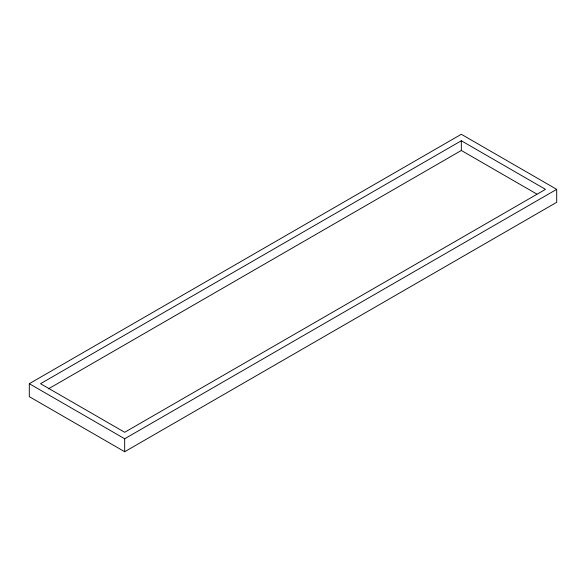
<?xml version="1.0" encoding="UTF-8"?>
<svg xmlns="http://www.w3.org/2000/svg" width="586" height="586" viewBox="0 0 586 586"><rect width="100%" height="100%" fill="white"/><g stroke="black" fill="none" stroke-linecap="round" stroke-linejoin="round"><path stroke-width="0.88" d="M29.3 383.698L461.321 134.275L556.7 189.344L556.7 202.302L124.679 451.725L29.3 396.656L29.3 383.698L124.679 438.768L556.7 189.344M461.321 140.757L40.522 383.698L124.679 432.292L545.478 189.344L461.321 140.757L461.321 150.47L48.448 388.84M461.321 150.47L536.827 194.069M124.679 438.768L124.679 451.725"/></g></svg>
